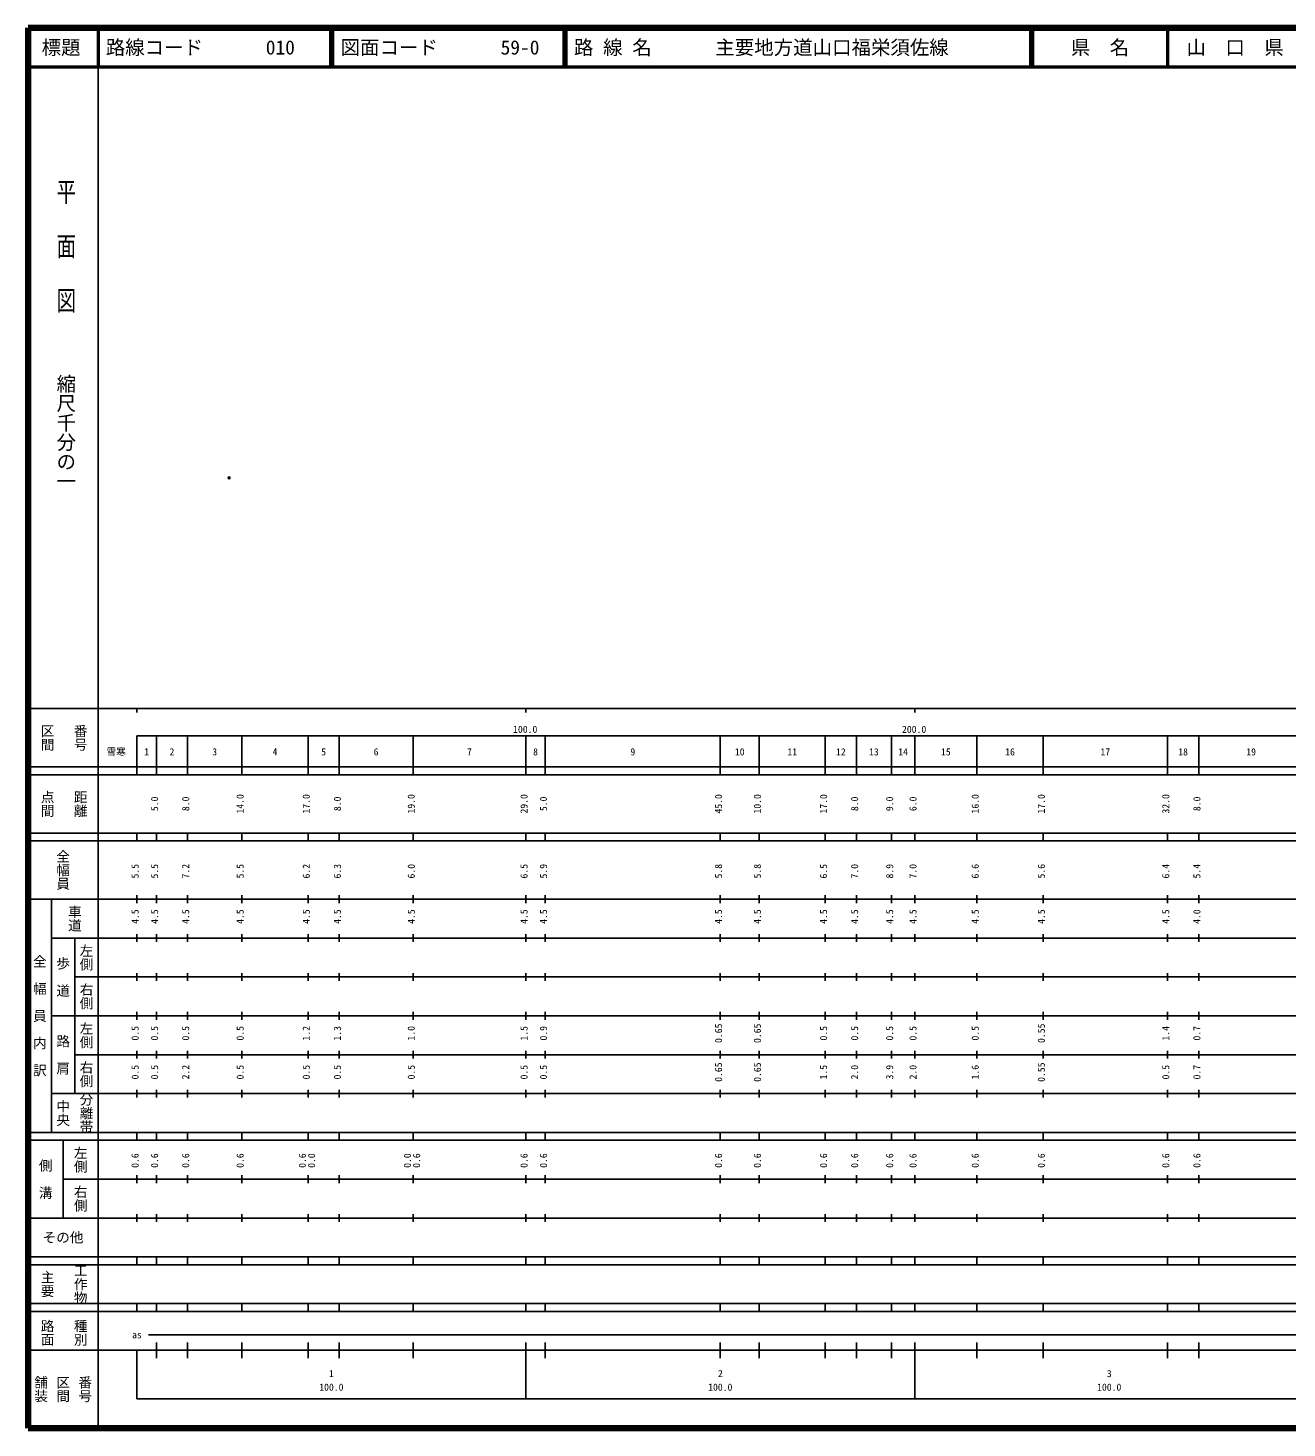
# Model space of a CAD drawing. Units: millimetres on the paper. Extents: x 40 to 680, y 20 to 380.
# Drawn here: x 40 to 363.7, y 20 to 380 of the extents above; entities that cross this region are included whole.
import ezdxf
from ezdxf.enums import TextEntityAlignment as Align

# ---------------------------------------------------------------- set-up
doc = ezdxf.new("R2010")
doc.units = ezdxf.units.MM
doc.header["$PDMODE"] = 32
doc.header["$PDSIZE"] = 0.5
doc.layers.add('M-OTRS', color=6, linetype='Continuous')
doc.layers.add('M-TTL-TXT', color=7, linetype='Continuous')
for name, color, linetype, lineweight in [('M-TTL', 2, 'Continuous', 140), ('M-TTL-BAND', 7, 'Continuous', 25), ('M-TTL-LINE', 7, 'Continuous', 50)]:
    doc.layers.add(name, color=color, linetype=linetype, lineweight=lineweight)
doc.styles.add('@ＭＳ ゴシック', font='')
doc.styles.add('ＭＳ ゴシック', font='')
doc.styles.get('@ＭＳ ゴシック').set_extended_font_data('@MS Gothic')
doc.styles.get('ＭＳ ゴシック').set_extended_font_data('MS Gothic')

msp = doc.modelspace()

# ---------------------------------------------------------------- linework, layer by layer
at = {"layer": 'M-OTRS'}
msp.add_point((91.7, 264.33), dxfattribs=at)
at = {"layer": 'M-TTL'}
for p, q in [((40, 380), (40, 20)), ((680, 380), (40, 380)), ((40, 20), (680, 20))]:
    msp.add_line(p, q, dxfattribs=at)
at = {"layer": 'M-TTL-BAND'}
for p, q in [((58, 370), (58, 20)), ((40, 205), (579, 205)), ((68, 205), (68, 204)), ((168, 205), (168, 204)), ((268, 205), (268, 204)), ((68, 198), (579, 198)), ((68, 198), (68, 188)), ((73, 188), (73, 198)), ((81, 188), (81, 198)), ((95, 188), (95, 198)), ((112, 188), (112, 198)), ((120, 188), (120, 198)), ((139, 188), (139, 198)), ((168, 188), (168, 198)), ((173, 188), (173, 198)), ((218, 188), (218, 198)), ((228, 188), (228, 198)), ((245, 188), (245, 198)), ((253, 188), (253, 198)), ((262, 188), (262, 198)), ((268, 188), (268, 198)), ((284, 188), (284, 198)), ((301, 188), (301, 198)), ((333, 188), (333, 198)), ((341, 188), (341, 198)), ((40, 190), (579, 190)), ((40, 188), (579, 188)), ((40, 173), (579, 173)), ((68, 171), (68, 173)), ((73, 171), (73, 173)), ((81, 171), (81, 173)), ((95, 171), (95, 173)), ((112, 171), (112, 173)), ((120, 171), (120, 173)), ((139, 171), (139, 173)), ((168, 171), (168, 173)), ((173, 171), (173, 173)), ((218, 171), (218, 173)), ((228, 171), (228, 173)), ((245, 171), (245, 173)), ((253, 171), (253, 173)), ((262, 171), (262, 173)), ((268, 171), (268, 173)), ((284, 171), (284, 173)), ((301, 171), (301, 173)), ((333, 171), (333, 173)), ((341, 171), (341, 173)), ((40, 171), (579, 171)), ((40, 156), (579, 156)), ((46, 96), (46, 156)), ((68, 155), (68, 157)), ((73, 155), (73, 157)), ((81, 155), (81, 157)), ((95, 155), (95, 157)), ((112, 155), (112, 157)), ((120, 155), (120, 157)), ((139, 155), (139, 157)), ((168, 155), (168, 157)), ((173, 155), (173, 157)), ((218, 155), (218, 157)), ((228, 155), (228, 157)), ((245, 155), (245, 157)), ((253, 155), (253, 157)), ((262, 155), (262, 157)), ((268, 155), (268, 157)), ((284, 155), (284, 157)), ((301, 155), (301, 157)), ((333, 155), (333, 157)), ((341, 155), (341, 157)), ((46, 146), (579, 146)), ((52, 146), (52, 106)), ((68, 145), (68, 147)), ((73, 145), (73, 147)), ((81, 145), (81, 147)), ((95, 145), (95, 147)), ((112, 145), (112, 147)), ((120, 145), (120, 147)), ((139, 145), (139, 147)), ((168, 145), (168, 147)), ((173, 145), (173, 147)), ((218, 145), (218, 147)), ((228, 145), (228, 147)), ((245, 145), (245, 147)), ((253, 145), (253, 147)), ((262, 145), (262, 147)), ((268, 145), (268, 147)), ((284, 145), (284, 147)), ((301, 145), (301, 147)), ((333, 145), (333, 147)), ((341, 145), (341, 147)), ((68, 135), (68, 137)), ((73, 135), (73, 137)), ((81, 135), (81, 137)), ((95, 135), (95, 137)), ((112, 135), (112, 137)), ((120, 135), (120, 137)), ((139, 135), (139, 137)), ((168, 135), (168, 137)), ((173, 135), (173, 137)), ((218, 135), (218, 137)), ((228, 135), (228, 137)), ((245, 135), (245, 137)), ((253, 135), (253, 137)), ((262, 135), (262, 137)), ((268, 135), (268, 137)), ((284, 135), (284, 137)), ((301, 135), (301, 137)), ((333, 135), (333, 137)), ((341, 135), (341, 137)), ((52, 136), (579, 136)), ((46, 126), (579, 126)), ((68, 125), (68, 127)), ((73, 125), (73, 127)), ((81, 125), (81, 127)), ((95, 125), (95, 127)), ((112, 125), (112, 127)), ((120, 125), (120, 127)), ((139, 125), (139, 127)), ((168, 125), (168, 127)), ((173, 125), (173, 127)), ((218, 125), (218, 127)), ((228, 125), (228, 127)), ((245, 125), (245, 127)), ((253, 125), (253, 127)), ((262, 125), (262, 127)), ((268, 125), (268, 127)), ((284, 125), (284, 127)), ((301, 125), (301, 127)), ((333, 125), (333, 127)), ((341, 125), (341, 127)), ((52, 116), (579, 116)), ((68, 115), (68, 117)), ((73, 115), (73, 117)), ((81, 115), (81, 117)), ((95, 115), (95, 117)), ((112, 115), (112, 117)), ((120, 115), (120, 117)), ((139, 115), (139, 117)), ((168, 115), (168, 117)), ((173, 115), (173, 117)), ((218, 115), (218, 117)), ((228, 115), (228, 117)), ((245, 115), (245, 117)), ((253, 115), (253, 117)), ((262, 115), (262, 117)), ((268, 115), (268, 117)), ((284, 115), (284, 117)), ((301, 115), (301, 117)), ((333, 115), (333, 117)), ((341, 115), (341, 117)), ((46, 106), (579, 106)), ((68, 105), (68, 107)), ((73, 105), (73, 107)), ((81, 105), (81, 107)), ((95, 105), (95, 107)), ((112, 105), (112, 107)), ((120, 105), (120, 107)), ((139, 105), (139, 107)), ((168, 105), (168, 107)), ((173, 105), (173, 107)), ((218, 105), (218, 107)), ((228, 105), (228, 107)), ((245, 105), (245, 107)), ((253, 105), (253, 107)), ((262, 105), (262, 107)), ((268, 105), (268, 107)), ((284, 105), (284, 107)), ((301, 105), (301, 107)), ((333, 105), (333, 107)), ((341, 105), (341, 107)), ((40, 96), (579, 96)), ((40, 94), (579, 94)), ((49, 94), (49, 74)), ((68, 94), (68, 96)), ((73, 94), (73, 96)), ((81, 94), (81, 96)), ((95, 94), (95, 96)), ((112, 94), (112, 96)), ((120, 94), (120, 96)), ((139, 94), (139, 96)), ((168, 94), (168, 96)), ((173, 94), (173, 96)), ((218, 94), (218, 96)), ((228, 94), (228, 96)), ((245, 94), (245, 96)), ((253, 94), (253, 96)), ((262, 94), (262, 96)), ((268, 94), (268, 96)), ((284, 94), (284, 96)), ((301, 94), (301, 96)), ((333, 94), (333, 96)), ((341, 94), (341, 96)), ((49, 84), (579, 84)), ((68, 83), (68, 85)), ((73, 83), (73, 85)), ((81, 83), (81, 85)), ((95, 83), (95, 85)), ((112, 83), (112, 85)), ((120, 83), (120, 85)), ((139, 83), (139, 85)), ((168, 83), (168, 85)), ((173, 83), (173, 85)), ((218, 83), (218, 85)), ((228, 83), (228, 85)), ((245, 83), (245, 85)), ((253, 83), (253, 85)), ((262, 83), (262, 85)), ((268, 83), (268, 85)), ((284, 83), (284, 85)), ((301, 83), (301, 85)), ((333, 83), (333, 85)), ((341, 83), (341, 85)), ((40, 74), (579, 74)), ((68, 73), (68, 75)), ((73, 73), (73, 75)), ((81, 73), (81, 75)), ((95, 73), (95, 75)), ((112, 73), (112, 75)), ((120, 73), (120, 75)), ((139, 73), (139, 75)), ((168, 73), (168, 75)), ((173, 73), (173, 75)), ((218, 73), (218, 75)), ((228, 73), (228, 75)), ((245, 73), (245, 75)), ((253, 73), (253, 75)), ((262, 73), (262, 75)), ((268, 73), (268, 75)), ((284, 73), (284, 75)), ((301, 73), (301, 75)), ((333, 73), (333, 75)), ((341, 73), (341, 75)), ((40, 64), (579, 64)), ((40, 62), (579, 62)), ((68, 62), (68, 64)), ((73, 62), (73, 64)), ((81, 62), (81, 64)), ((95, 62), (95, 64)), ((112, 62), (112, 64)), ((120, 62), (120, 64)), ((139, 62), (139, 64)), ((168, 62), (168, 64)), ((173, 62), (173, 64)), ((218, 62), (218, 64)), ((228, 62), (228, 64)), ((245, 62), (245, 64)), ((253, 62), (253, 64)), ((262, 62), (262, 64)), ((268, 62), (268, 64)), ((284, 62), (284, 64)), ((301, 62), (301, 64)), ((333, 62), (333, 64)), ((341, 62), (341, 64)), ((40, 52), (579, 52)), ((68, 50), (68, 52)), ((73, 50), (73, 52)), ((81, 50), (81, 52)), ((95, 50), (95, 52)), ((112, 50), (112, 52)), ((120, 50), (120, 52)), ((139, 50), (139, 52)), ((168, 50), (168, 52)), ((173, 50), (173, 52)), ((218, 50), (218, 52)), ((228, 50), (228, 52)), ((245, 50), (245, 52)), ((253, 50), (253, 52)), ((262, 50), (262, 52)), ((268, 50), (268, 52)), ((284, 50), (284, 52)), ((301, 50), (301, 52)), ((333, 50), (333, 52)), ((341, 50), (341, 52)), ((40, 50), (579, 50)), ((71, 44), (465, 44)), ((40, 40), (579, 40)), ((68, 40), (68, 27.5)), ((73, 38), (73, 42)), ((81, 38), (81, 42)), ((95, 38), (95, 42)), ((112, 38), (112, 42)), ((120, 38), (120, 42)), ((139, 38), (139, 42)), ((168, 27.5), (168, 42)), ((173, 38), (173, 42)), ((218, 38), (218, 42)), ((228, 38), (228, 42)), ((245, 38), (245, 42)), ((253, 38), (253, 42)), ((262, 38), (262, 42)), ((268, 27.5), (268, 42)), ((284, 38), (284, 42)), ((301, 38), (301, 42)), ((333, 38), (333, 42)), ((341, 38), (341, 42)), ((68, 27.5), (579, 27.5))]:
    msp.add_line(p, q, dxfattribs=at)
at = {"layer": 'M-TTL-LINE'}
for p, q in [((58, 380), (58, 370)), ((117.75, 380), (117.75, 370)), ((118.25, 380), (118.25, 370)), ((177.75, 380), (177.75, 370)), ((178.25, 380), (178.25, 370)), ((297.75, 380), (297.75, 370)), ((298.25, 380), (298.25, 370)), ((333, 380), (333, 370)), ((40, 370), (680, 370))]:
    msp.add_line(p, q, dxfattribs=at)

# ---------------------------------------------------------------- texts
at = {"layer": 'M-TTL-BAND', "style": '@ＭＳ ゴシック', "width": 1.4}
msp.add_text('平  面  図', height=3.666, rotation=270, dxfattribs=at).set_placement((49.777, 306.475), align=Align.MIDDLE_RIGHT)
at = {"layer": 'M-TTL-BAND', "style": '@ＭＳ ゴシック'}
msp.add_text('縮尺千分の一', height=3.666, rotation=270, dxfattribs=at).set_placement((49.777, 261.03), align=Align.MIDDLE_RIGHT)
for s, p in [('区間', (45, 197.5)), ('番号', (53.5, 197.5)), ('点間', (45, 180.5)), ('距離', (53.5, 180.5)), ('全幅員', (49, 163.5)), ('車道', (52, 151)), ('左側', (55, 141)), ('全\u3000幅\u3000員\u3000内\u3000訳', (43, 126)), ('歩\u3000道', (49, 136)), ('右側', (55, 131)), ('左側', (55, 121)), ('路\u3000肩', (49, 116)), ('右側', (55, 111)), ('分離帯', (55, 101)), ('中央', (49, 101)), ('左側', (53.5, 89)), ('側\u3000溝', (44.5, 84)), ('右側', (53.5, 79)), ('工作物', (53.5, 57)), ('主要', (45, 57)), ('路面', (45, 44.5)), ('種別', (53.5, 44.5)), ('舗装', (43.333, 30)), ('区間', (49, 30)), ('番号', (54.667, 30))]:
    msp.add_text(s, height=2.566, rotation=270, dxfattribs=at).set_placement(p, align=Align.MIDDLE_CENTER)
at = {"layer": 'M-TTL-BAND', "style": 'ＭＳ ゴシック'}
for s, p in [('100.0', (167.844, 198.195)), ('200.0', (267.844, 198.195)), ('雪寒', (62.666, 192.405)), ('1', (70.5, 192.405)), ('2', (77, 192.405)), ('3', (88, 192.405)), ('4', (103.5, 192.405)), ('5', (116, 192.405)), ('6', (129.5, 192.405)), ('7', (153.5, 192.405)), ('8', (170.5, 192.405)), ('9', (195.5, 192.405)), ('10', (223, 192.405)), ('11', (236.5, 192.405)), ('12', (249, 192.405)), ('13', (257.5, 192.405)), ('14', (265, 192.405)), ('15', (276, 192.405)), ('16', (292.5, 192.405)), ('17', (317, 192.405)), ('18', (337, 192.405)), ('19', (354.5, 192.405)), ('as', (68, 42.5)), ('1', (118, 32.523)), ('2', (218, 32.523)), ('3', (318, 32.523)), ('100.0', (118, 29.033)), ('100.0', (218, 29.033)), ('100.0', (318, 29.033))]:
    msp.add_text(s, height=1.833, dxfattribs=at).set_placement(p, align=Align.BOTTOM_CENTER)
for s, p in [('5.0', (74, 180.5)), ('8.0', (82, 180.5)), ('14.0', (96, 180.5)), ('17.0', (113, 180.5)), ('8.0', (121, 180.5)), ('19.0', (140, 180.5)), ('29.0', (169, 180.5)), ('5.0', (174, 180.5)), ('45.0', (219, 180.5)), ('10.0', (229, 180.5)), ('17.0', (246, 180.5)), ('8.0', (254, 180.5)), ('9.0', (263, 180.5)), ('6.0', (269, 180.5)), ('16.0', (285, 180.5)), ('17.0', (302, 180.5)), ('32.0', (334, 180.5)), ('8.0', (342, 180.5)), ('5.5', (69, 163.174)), ('5.5', (74, 163.174)), ('7.2', (82, 163.174)), ('5.5', (96, 163.174)), ('6.2', (113, 163.174)), ('6.3', (121, 163.174)), ('6.0', (140, 163.174)), ('6.5', (169, 163.174)), ('5.9', (174, 163.174)), ('5.8', (219, 163.174)), ('5.8', (229, 163.174)), ('6.5', (246, 163.174)), ('7.0', (254, 163.174)), ('8.9', (263, 163.174)), ('7.0', (269, 163.174)), ('6.6', (285, 163.174)), ('5.6', (302, 163.174)), ('6.4', (334, 163.174)), ('5.4', (342, 163.174)), ('4.5', (69, 151.5)), ('4.5', (74, 151.5)), ('4.5', (82, 151.5)), ('4.5', (96, 151.5)), ('4.5', (113, 151.5)), ('4.5', (121, 151.5)), ('4.5', (140, 151.5)), ('4.5', (169, 151.5)), ('4.5', (174, 151.5)), ('4.5', (219, 151.5)), ('4.5', (229, 151.5)), ('4.5', (246, 151.5)), ('4.5', (254, 151.5)), ('4.5', (263, 151.5)), ('4.5', (269, 151.5)), ('4.5', (285, 151.5)), ('4.5', (302, 151.5)), ('4.5', (334, 151.5)), ('4.0', (342, 151.5)), ('0.5', (69, 121.5)), ('0.5', (74, 121.5)), ('0.5', (82, 121.5)), ('0.5', (96, 121.5)), ('1.2', (113, 121.5)), ('1.3', (121, 121.5)), ('1.0', (140, 121.5)), ('1.5', (169, 121.5)), ('0.9', (174, 121.5)), ('0.65', (219, 121.5)), ('0.65', (229, 121.5)), ('0.5', (246, 121.5)), ('0.5', (254, 121.5)), ('0.5', (263, 121.5)), ('0.5', (269, 121.5)), ('0.5', (285, 121.5)), ('0.55', (302, 121.5)), ('1.4', (334, 121.5)), ('0.7', (342, 121.5)), ('0.5', (69, 111.5)), ('0.5', (74, 111.5)), ('2.2', (82, 111.5)), ('0.5', (96, 111.5)), ('0.5', (113, 111.5)), ('0.5', (121, 111.5)), ('0.5', (140, 111.5)), ('0.5', (169, 111.5)), ('0.5', (174, 111.5)), ('0.65', (219, 111.5)), ('0.65', (229, 111.5)), ('1.5', (246, 111.5)), ('2.0', (254, 111.5)), ('3.9', (263, 111.5)), ('2.0', (269, 111.5)), ('1.6', (285, 111.5)), ('0.55', (302, 111.5)), ('0.5', (334, 111.5)), ('0.7', (342, 111.5)), ('0.6', (69, 88.764)), ('0.6', (74, 88.764)), ('0.6', (82, 88.764)), ('0.6', (96, 88.764)), ('0.6', (112, 88.764)), ('0.0', (114.37, 88.764)), ('0.0', (139, 88.764)), ('0.6', (141.37, 88.764)), ('0.6', (169, 88.764)), ('0.6', (174, 88.764)), ('0.6', (219, 88.764)), ('0.6', (229, 88.764)), ('0.6', (246, 88.764)), ('0.6', (254, 88.764)), ('0.6', (263, 88.764)), ('0.6', (269, 88.764)), ('0.6', (285, 88.764)), ('0.6', (302, 88.764)), ('0.6', (334, 88.764)), ('0.6', (342, 88.764))]:
    msp.add_text(s, height=1.833, rotation=90, dxfattribs=at).set_placement(p, align=Align.BOTTOM_CENTER)
msp.add_text('その他', height=2.566, dxfattribs=at).set_placement((49, 69), align=Align.MIDDLE_CENTER)
at = {"layer": 'M-TTL-TXT', "style": 'ＭＳ ゴシック'}
for s, p in [('標題', (48.5, 375)), ('県\u3000名', (315.625, 375)), ('山\u3000口\u3000県', (350.375, 375))]:
    msp.add_text(s, height=3.666, dxfattribs=at).set_placement(p, align=Align.MIDDLE_CENTER)
for s, p in [('路線コード', (60, 375)), ('010', (101.142, 375)), ('図面コード', (120.38, 375)), ('59-0', (161.521, 375)), ('路 線 名', (180.38, 375)), ('主要地方道山口福栄須佐線', (216.734, 375))]:
    msp.add_text(s, height=3.666, dxfattribs=at).set_placement(p, align=Align.MIDDLE_LEFT)

doc.saveas('drawing.dxf')
